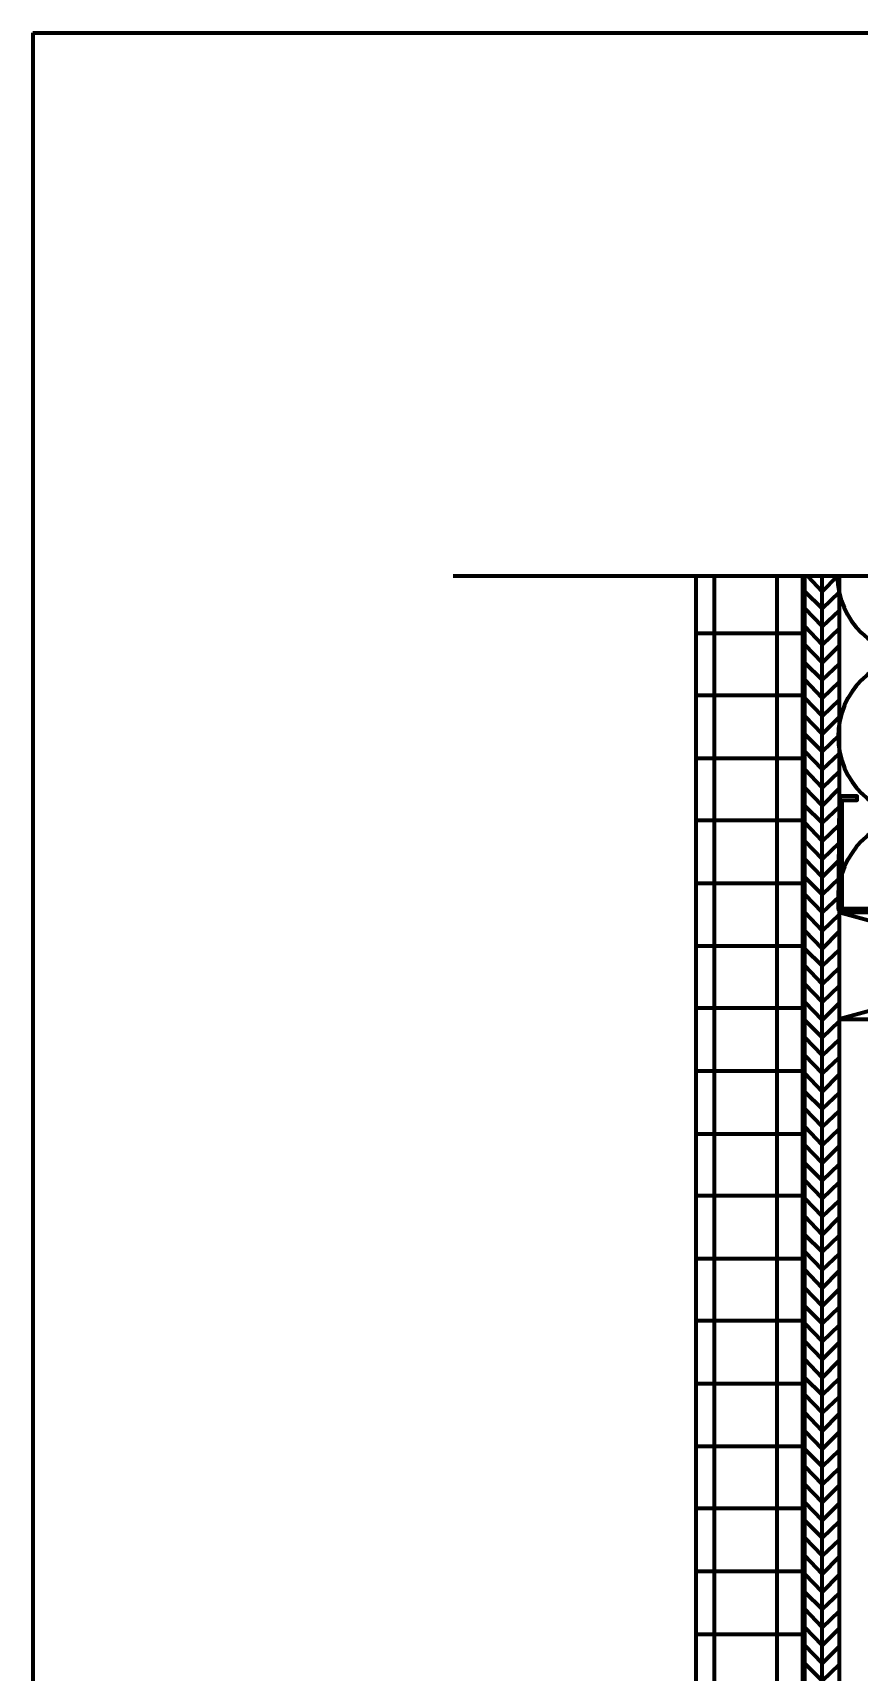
# Model space of a CAD drawing. Extents: x -134.2 to -36.6, y 16.5 to 62.5.
# Drawn here: x -134.15 to -122.59, y 39.6 to 62.54 of the extents above; entities that cross this region are included whole.
import ezdxf

# ---------------------------------------------------------------- set-up
doc = ezdxf.new("R2010")
doc.units = 0
doc.header["$MEASUREMENT"] = 0
for name, color, linetype, lineweight in [('Dt-Line 1', 9, 'Continuous', 0), ('Dt-Line 3', 7, 'Continuous', 15), ('Dt-Line 4', 1, 'Continuous', 25), ('Dt-Line 5', 54, 'Continuous', 50)]:
    doc.layers.add(name, color=color, linetype=linetype, lineweight=lineweight)

msp = doc.modelspace()

# ---------------------------------------------------------------- linework, layer by layer
at = {"layer": 'Dt-Line 1', "linetype": 'Continuous', "lineweight": 158}
for p, q in [((-124.619, 30.735), (-124.619, 54.935)), ((-123.739, 30.735), (-123.739, 54.935)), ((-123.353, 32.735), (-123.353, 54.935)), ((-124.873, 54.135), (-123.379, 54.135)), ((-124.873, 53.269), (-123.379, 53.269)), ((-124.873, 52.389), (-123.379, 52.389)), ((-124.873, 51.522), (-123.379, 51.522)), ((-124.873, 50.642), (-123.379, 50.642)), ((-124.873, 49.762), (-123.379, 49.762)), ((-124.873, 48.895), (-123.379, 48.895)), ((-124.873, 48.015), (-123.379, 48.015)), ((-124.873, 47.135), (-123.379, 47.135)), ((-124.873, 46.269), (-123.379, 46.269)), ((-124.873, 45.389), (-123.379, 45.389)), ((-124.873, 44.522), (-123.379, 44.522)), ((-124.873, 43.642), (-123.379, 43.642)), ((-124.873, 42.762), (-123.379, 42.762)), ((-124.873, 41.895), (-123.379, 41.895)), ((-124.873, 41.015), (-123.379, 41.015)), ((-124.873, 40.135), (-123.379, 40.135))]:
    msp.add_line(p, q, dxfattribs=at)
at = {"layer": 'Dt-Line 1', "linetype": 'Continuous', "lineweight": 211}
msp.add_line((-117.379, 48.735), (-122.873, 50.229), dxfattribs=at)
at = {"layer": 'Dt-Line 1', "linetype": 'Continuous', "lineweight": 158}
msp.add_lwpolyline([(-123.313, 54.935), (-123.113, 54.722), (-122.899, 54.935, 0.411801), (-121.759, 53.815, 0.414213), (-122.886, 52.689, 0.414213), (-121.759, 51.562, 0.414213), (-122.886, 50.435)], format="xyb", dxfattribs=at)
for points in [[(-122.873, 32.962), (-123.113, 32.735), (-123.113, 54.935)], [(-122.873, 54.709), (-123.113, 54.482), (-123.353, 54.722), (-123.379, 54.709)], [(-122.873, 54.455), (-123.113, 54.229), (-123.353, 54.482), (-123.379, 54.455)], [(-122.873, 54.202), (-123.113, 53.975), (-123.353, 54.229), (-123.379, 54.215)], [(-122.873, 53.962), (-123.113, 53.722), (-123.353, 53.975), (-123.379, 53.962)], [(-122.873, 53.709), (-123.113, 53.482), (-123.353, 53.722), (-123.379, 53.709)], [(-122.873, 53.455), (-123.113, 53.229), (-123.353, 53.482), (-123.379, 53.455)], [(-122.873, 53.202), (-123.113, 52.975), (-123.353, 53.229), (-123.379, 53.215)], [(-122.873, 52.962), (-123.113, 52.722), (-123.353, 52.975), (-123.379, 52.962)], [(-122.873, 52.709), (-123.113, 52.482), (-123.353, 52.722), (-123.379, 52.709)], [(-122.873, 52.455), (-123.113, 52.229), (-123.353, 52.482), (-123.379, 52.455)], [(-122.873, 52.202), (-123.113, 51.975), (-123.353, 52.229), (-123.379, 52.215)], [(-122.873, 51.962), (-123.113, 51.722), (-123.353, 51.975), (-123.379, 51.962)], [(-122.873, 51.709), (-123.113, 51.482), (-123.353, 51.722), (-123.379, 51.709)], [(-122.873, 51.455), (-123.113, 51.229), (-123.353, 51.482), (-123.379, 51.455)], [(-122.873, 51.202), (-123.113, 50.975), (-123.353, 51.229), (-123.379, 51.215)], [(-122.873, 50.962), (-123.113, 50.722), (-123.353, 50.975), (-123.379, 50.962)], [(-122.873, 50.709), (-123.113, 50.482), (-123.353, 50.722), (-123.379, 50.709)], [(-122.873, 50.455), (-123.113, 50.229), (-123.353, 50.482), (-123.379, 50.455)], [(-122.873, 50.202), (-123.113, 49.975), (-123.353, 50.229), (-123.379, 50.215)], [(-122.873, 49.962), (-123.113, 49.722), (-123.353, 49.975), (-123.379, 49.962)], [(-122.873, 49.709), (-123.113, 49.482), (-123.353, 49.722), (-123.379, 49.709)], [(-122.873, 49.455), (-123.113, 49.229), (-123.353, 49.482), (-123.379, 49.455)], [(-122.873, 49.202), (-123.113, 48.975), (-123.353, 49.229), (-123.379, 49.215)], [(-122.873, 48.962), (-123.113, 48.722), (-123.353, 48.975), (-123.379, 48.962)], [(-122.873, 48.709), (-123.113, 48.482), (-123.353, 48.722), (-123.379, 48.709)], [(-122.873, 48.455), (-123.113, 48.229), (-123.353, 48.482), (-123.379, 48.455)], [(-122.873, 48.202), (-123.113, 47.975), (-123.353, 48.229), (-123.379, 48.215)], [(-122.873, 47.962), (-123.113, 47.722), (-123.353, 47.975), (-123.379, 47.962)], [(-122.873, 47.709), (-123.113, 47.482), (-123.353, 47.722), (-123.379, 47.709)], [(-122.873, 47.455), (-123.113, 47.229), (-123.353, 47.482), (-123.379, 47.455)], [(-122.873, 47.202), (-123.113, 46.975), (-123.353, 47.229), (-123.379, 47.215)], [(-122.873, 46.962), (-123.113, 46.722), (-123.353, 46.975), (-123.379, 46.962)], [(-122.873, 46.709), (-123.113, 46.482), (-123.353, 46.722), (-123.379, 46.709)], [(-122.873, 46.455), (-123.113, 46.229), (-123.353, 46.482), (-123.379, 46.455)], [(-122.873, 46.202), (-123.113, 45.975), (-123.353, 46.229), (-123.379, 46.215)], [(-122.873, 45.962), (-123.113, 45.722), (-123.353, 45.975), (-123.379, 45.962)], [(-122.873, 45.709), (-123.113, 45.482), (-123.353, 45.722), (-123.379, 45.709)], [(-122.873, 45.455), (-123.113, 45.229), (-123.353, 45.482), (-123.379, 45.455)], [(-122.873, 45.215), (-123.113, 44.975), (-123.353, 45.229), (-123.379, 45.215)], [(-122.873, 44.962), (-123.113, 44.722), (-123.353, 44.975), (-123.379, 44.962)], [(-122.873, 44.709), (-123.113, 44.482), (-123.353, 44.722), (-123.379, 44.709)], [(-122.873, 44.455), (-123.113, 44.229), (-123.353, 44.482), (-123.379, 44.455)], [(-122.873, 44.215), (-123.113, 43.975), (-123.353, 44.229), (-123.379, 44.215)], [(-122.873, 43.962), (-123.113, 43.722), (-123.353, 43.975), (-123.379, 43.962)], [(-122.873, 43.709), (-123.113, 43.482), (-123.353, 43.722), (-123.379, 43.709)], [(-122.873, 43.455), (-123.113, 43.229), (-123.353, 43.482), (-123.379, 43.455)], [(-122.873, 43.215), (-123.113, 42.975), (-123.353, 43.229), (-123.379, 43.215)], [(-122.873, 42.962), (-123.113, 42.722), (-123.353, 42.975), (-123.379, 42.962)], [(-122.873, 42.709), (-123.113, 42.482), (-123.353, 42.722), (-123.379, 42.709)], [(-122.873, 42.455), (-123.113, 42.229), (-123.353, 42.482), (-123.379, 42.455)], [(-122.873, 42.215), (-123.113, 41.975), (-123.353, 42.229), (-123.379, 42.215)], [(-122.873, 41.962), (-123.113, 41.722), (-123.353, 41.975), (-123.379, 41.962)], [(-122.873, 41.709), (-123.113, 41.482), (-123.353, 41.722), (-123.379, 41.709)], [(-122.873, 41.455), (-123.113, 41.229), (-123.353, 41.482), (-123.379, 41.455)], [(-122.873, 41.215), (-123.113, 40.975), (-123.353, 41.229), (-123.379, 41.215)], [(-122.873, 40.962), (-123.113, 40.722), (-123.353, 40.975), (-123.379, 40.962)], [(-122.873, 40.709), (-123.113, 40.482), (-123.353, 40.722), (-123.379, 40.709)], [(-122.873, 40.455), (-123.113, 40.229), (-123.353, 40.482), (-123.379, 40.455)], [(-122.873, 40.215), (-123.113, 39.975), (-123.353, 40.229), (-123.379, 40.215)], [(-122.873, 39.962), (-123.113, 39.722), (-123.353, 39.975), (-123.379, 39.962)], [(-122.873, 39.709), (-123.113, 39.482), (-123.353, 39.722), (-123.379, 39.709)]]:
    msp.add_lwpolyline(points, dxfattribs=at)
at = {"layer": 'Dt-Line 1', "linetype": 'Continuous', "lineweight": 211}
msp.add_lwpolyline([(-115.873, 44.735), (-117.379, 50.229), (-122.873, 48.735)], dxfattribs=at)
at = {"layer": 'Dt-Line 3', "linetype": 'Continuous', "lineweight": 211}
msp.add_line((-122.873, 54.935), (-122.873, 32.735), dxfattribs=at)
at = {"layer": 'Dt-Line 3', "linetype": 'Continuous', "lineweight": 140}
msp.add_lwpolyline([(-90.379, 44.229), (-88.873, 44.229), (-88.873, 30.735), (-124.873, 30.735), (-124.873, 54.935)], dxfattribs=at)
at = {"layer": 'Dt-Line 3', "linetype": 'Continuous', "lineweight": 211}
msp.add_lwpolyline([(-90.379, 44.229), (-90.379, 32.229), (-123.379, 32.229), (-123.379, 54.935)], dxfattribs=at)
msp.add_lwpolyline([(-116.926, 51.855), (-117.126, 51.855), (-117.126, 51.802), (-116.926, 51.802), (-116.926, 50.282), (-122.833, 50.282), (-122.833, 51.802), (-122.619, 51.802), (-122.619, 51.855), (-122.839, 51.855, 0.414211), (-122.873, 51.802), (-122.886, 50.289, 0.414199), (-122.833, 50.229), (-116.933, 50.242, 0.414199), (-116.873, 50.282), (-116.886, 51.809, 0.414211)], format="xyb", close=True, dxfattribs=at)
msp.add_lwpolyline([(-117.379, 50.229), (-115.873, 50.229), (-115.873, 44.735), (-117.379, 44.735), (-117.379, 50.229), (-122.873, 50.229), (-122.873, 48.735), (-117.379, 48.735)], close=True, dxfattribs=at)
at = {"layer": 'Dt-Line 4', "linetype": 'Continuous', "lineweight": 211}
msp.add_lwpolyline([(-111.633, 54.935), (-118.953, 54.935), (-119.206, 55.615), (-119.713, 54.242), (-119.953, 54.935), (-128.273, 54.935)], dxfattribs=at)
at = {"layer": 'Dt-Line 5', "linetype": 'Continuous', "lineweight": 211}
for points in [[(-134.153, 62.535), (-36.633, 62.535)], [(-134.153, 62.535), (-134.153, 16.535)]]:
    msp.add_lwpolyline(points, dxfattribs=at)

doc.saveas('drawing.dxf')
